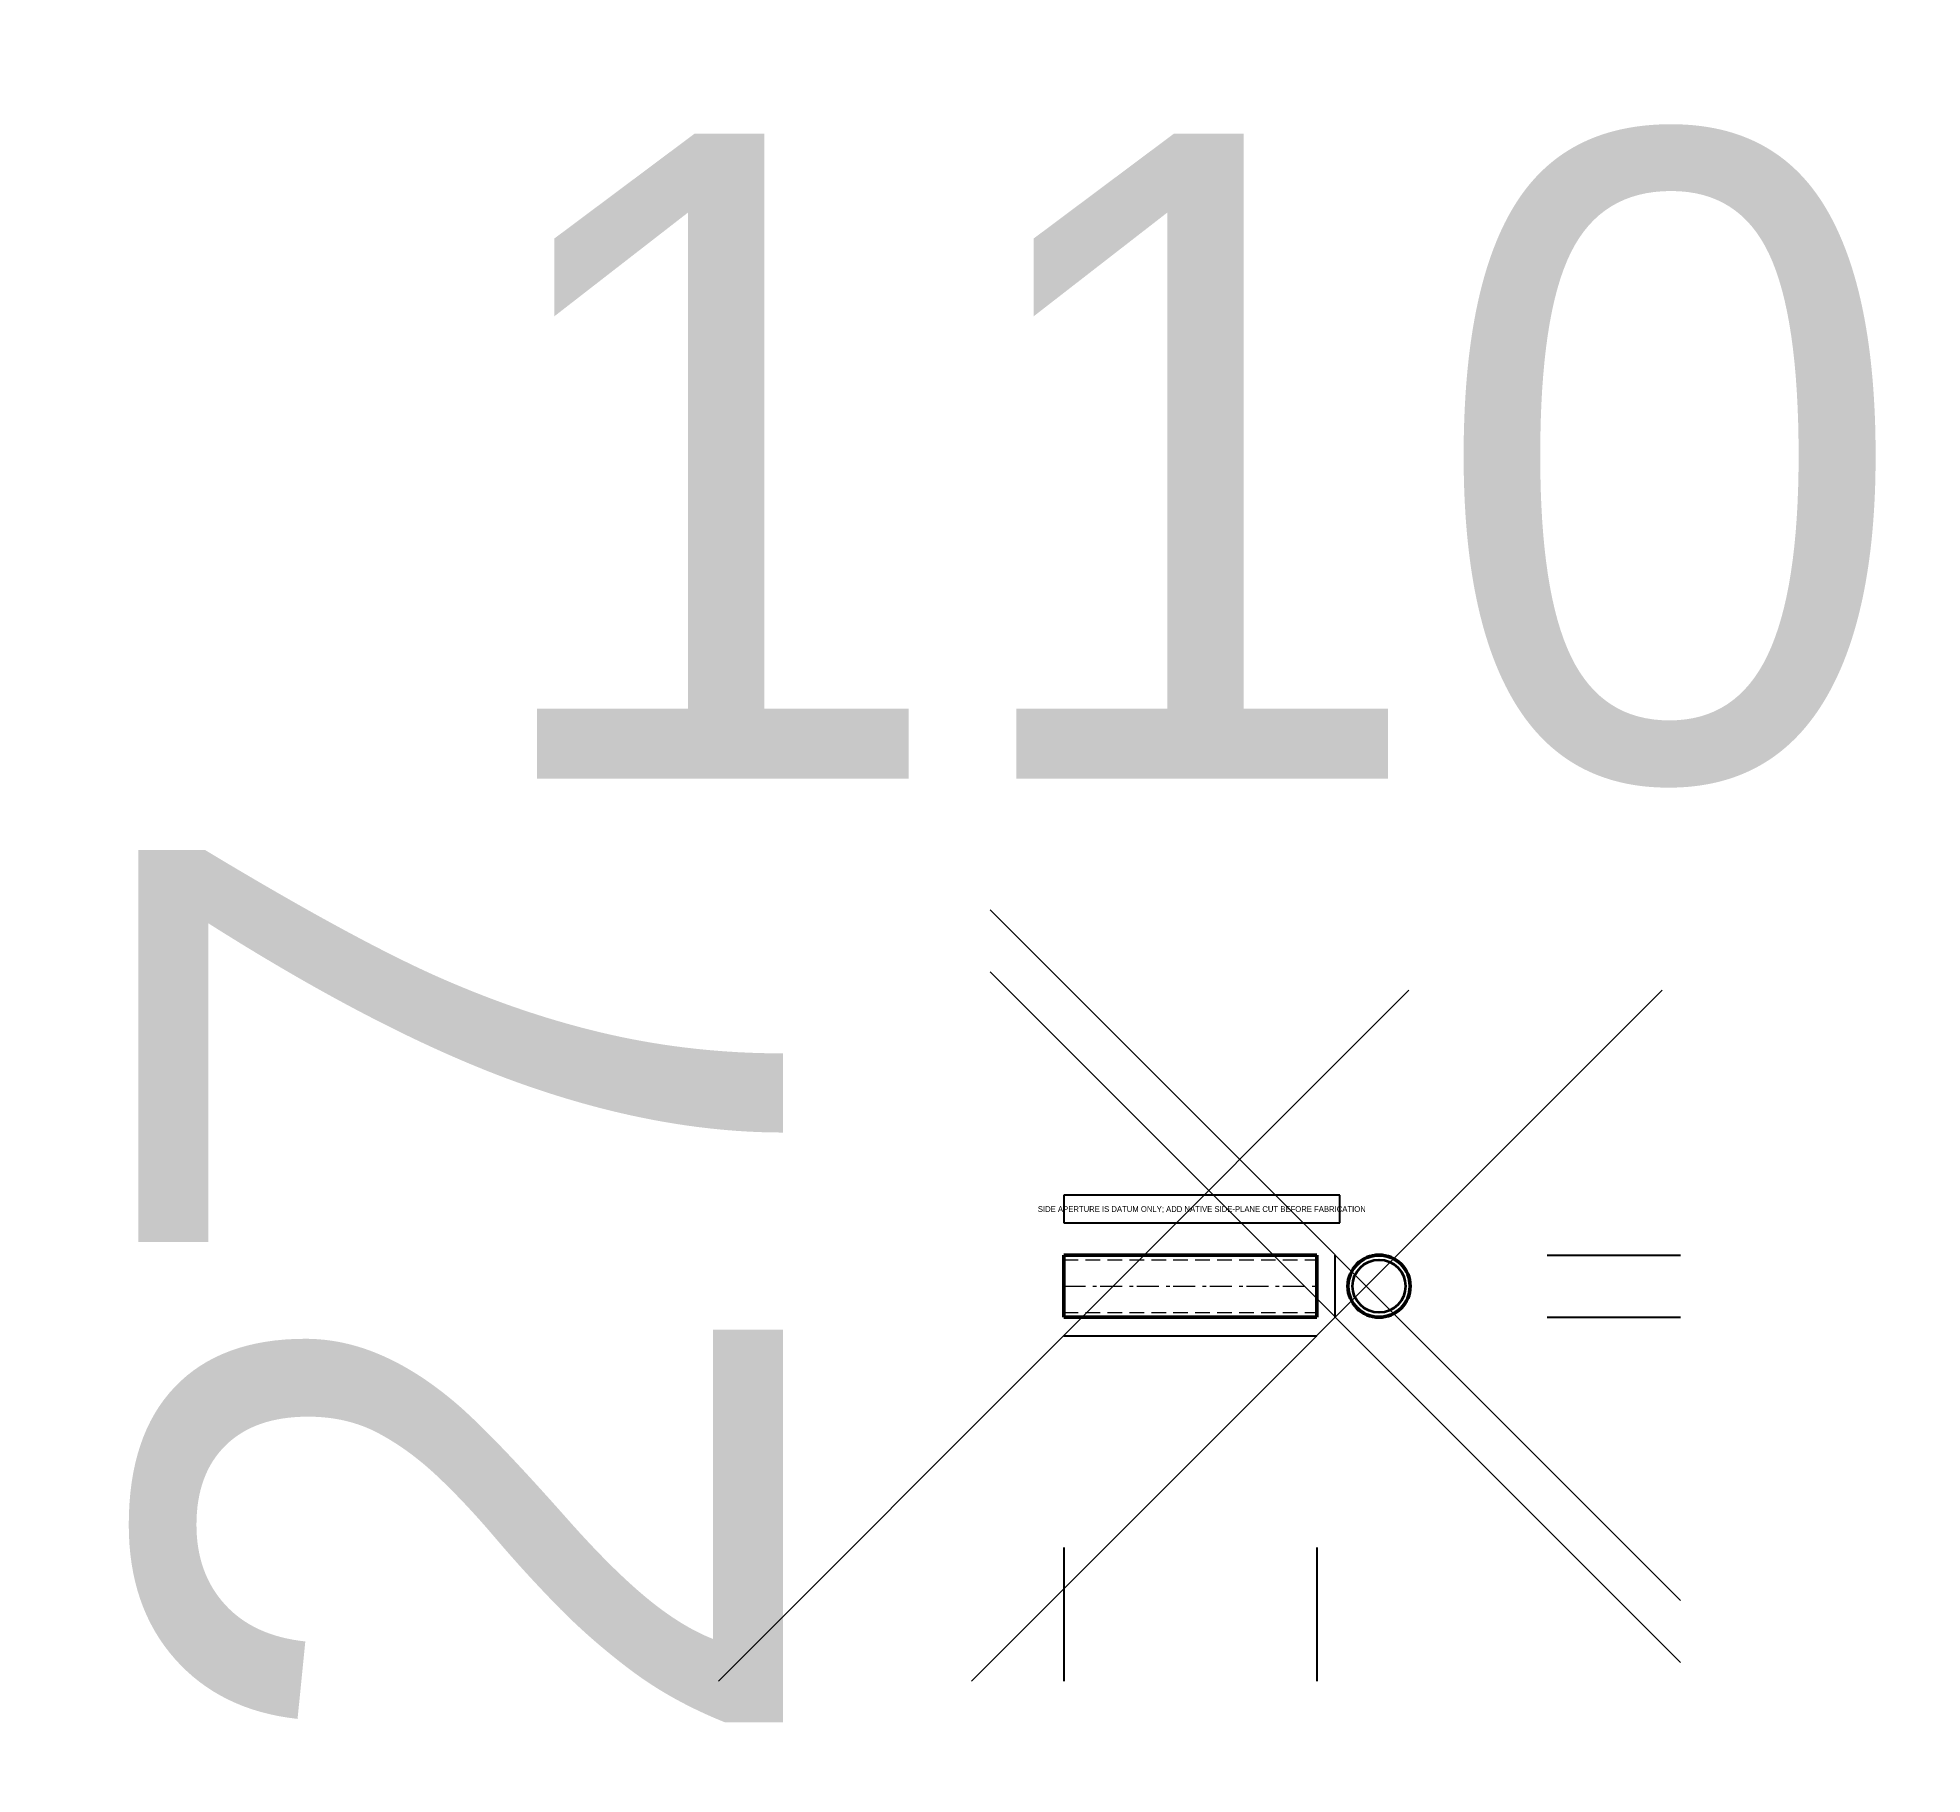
# Model space of a CAD drawing. Header units: millimetres. Extents: x -446 to 373, y -199 to 556.
import ezdxf
from ezdxf.enums import TextEntityAlignment as Align

# ---------------------------------------------------------------- set-up
doc = ezdxf.new("R2010")
doc.units = ezdxf.units.MM
doc.linetypes.add('CENTER2', pattern=[15.875, 9.525, -3.175, 1.5875, -1.5875])
doc.linetypes.add('DASHED2', pattern=[9.525, 6.35, -3.175])
for name, color, linetype, lineweight in [('CENTER', 4, 'CENTER2', 13), ('DIMENSION', 3, 'CONTINUOUS', 18), ('HIDDEN', 8, 'DASHED2', 18), ('HOLE', 2, 'CONTINUOUS', 35), ('NOTE_FRAME', 6, 'CONTINUOUS', 25), ('NOTES', 7, 'CONTINUOUS', 18), ('OUTLINE', 7, 'CONTINUOUS', 50)]:
    doc.layers.add(name, color=color, linetype=linetype, lineweight=lineweight)
doc.dimstyles.new('AICAD_MECH', dxfattribs={"dimtxt": 280, "dimasz": 180, "dimexe": 150, "dimexo": 100, "dimgap": 90, "dimtad": 1, "dimdec": 0, "dimtsz": 150, "dimcen": 2.5, "dimazin": 3, "dimtfac": 1, "dimtmove": 0, "dimatfit": 3})

msp = doc.modelspace()

# ---------------------------------------------------------------- linework, layer by layer
at = {"layer": 'CENTER'}
msp.add_line((0, 13.5), (110, 13.5), dxfattribs=at)
at = {"layer": 'HIDDEN'}
for p, q in [((0, 25), (110, 25)), ((0, 2), (110, 2))]:
    msp.add_line(p, q, dxfattribs=at)
at = {"layer": 'HOLE'}
msp.add_circle((137, 13.5), 11.5, dxfattribs=at)
at = {"layer": 'NOTE_FRAME'}
for p, q in [((120, 53), (0, 53)), ((0, 53), (0, 41)), ((120, 41), (120, 53)), ((0, 41), (120, 41))]:
    msp.add_line(p, q, dxfattribs=at)
at = {"layer": 'OUTLINE'}
for p, q in [((110, 27), (0, 27)), ((0, 27), (0, 0)), ((110, 0), (110, 27)), ((0, 0), (110, 0))]:
    msp.add_line(p, q, dxfattribs=at)
msp.add_circle((137, 13.5), 13.5, dxfattribs=at)

# ---------------------------------------------------------------- texts
at = {"layer": 'NOTES'}
msp.add_text('SIDE APERTURE IS DATUM ONLY; ADD NATIVE SIDE-PLANE CUT BEFORE FABRICATION', height=2.5, dxfattribs=at).set_placement((60, 47), align=Align.MIDDLE_CENTER)

# ---------------------------------------------------------------- dimensions: what is measured, and where the dimension line sits
at = {"layer": 'DIMENSION'}
msp.add_linear_dim(base=(0, -8), p1=(0, 0), p2=(110, 0), dimstyle='AICAD_MECH', dxfattribs=at).render()
msp.add_linear_dim(base=(118, 0), p1=(110, 0), p2=(110, 27), angle=90, dimstyle='AICAD_MECH', dxfattribs=at).render()

doc.saveas('drawing.dxf')
